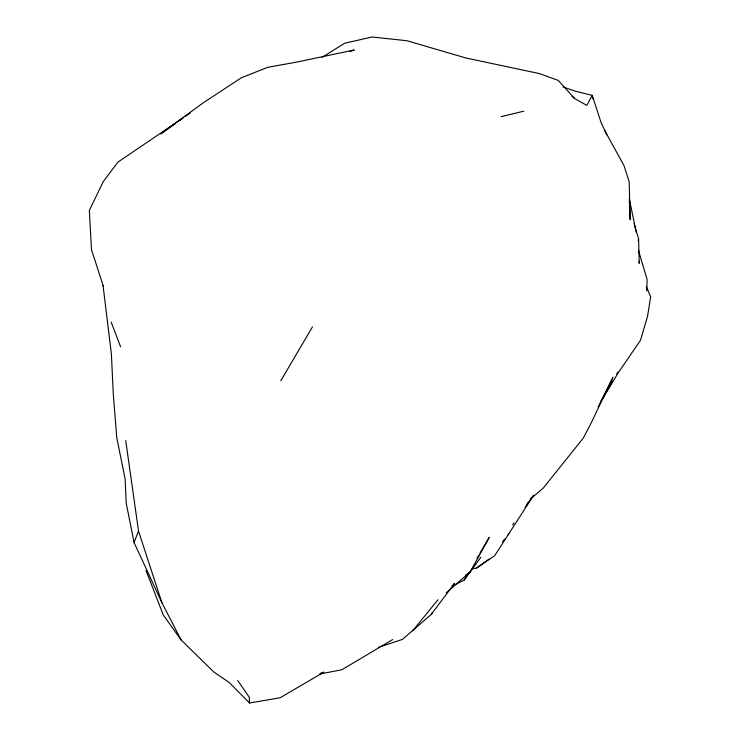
<?xml version="1.0" encoding="UTF-8"?>
<svg xmlns="http://www.w3.org/2000/svg" width="740" height="740" viewBox="0 0 740 740"><rect width="100%" height="100%" fill="white"/><g stroke="black" fill="none" stroke-linecap="round" stroke-linejoin="round"><path stroke-width="1.11" d="M646.751 290.839L647.121 279.517L638.407 250.277M638.167 240.833L638.592 238.789L633.958 223.582M320.587 673.224L323.861 672.142L280.09 697.792L249.5 703L229.197 682.474L213.694 671.883L181.106 639.952L161.921 602.749L134.06 542.503L138.519 531.061L125.717 440.513M598.114 407.12L612.942 377.308L591.362 422.614L583.314 438.034L543.206 488.132L531.644 498.038L525.095 507.427M378.279 647.417L402.347 639.443L431.244 614.45L432.262 612.498M446.22 592.879L470.122 571.974L489.251 537.388L479.927 553.27M601.047 400.83L612.692 380.998M280.784 380.776L312.447 326.895M455.183 584.683L464.211 580.067L467.708 574.111M477.023 558.228L478.762 555.25M603.045 398.028L618.039 373.062L640.461 340.363L647.528 316.406L650.663 296.814L646.316 286.584M472.148 568.93L476.634 567.987L494.681 555.721L533.651 495.236M616.698 374.033L617.918 372.128M512.616 524.891L513.921 522.995M526.371 504.967L528.332 502.127M530.293 499.278L531.607 497.382M609.538 384.476L611.508 381.627M464.211 580.067L480.871 557.229M431.244 614.45L454.508 583.416L452.121 585.849M502.534 541.819L504.671 539.099M507.51 535.464L508.935 533.651M531.644 498.038L533.817 495.347M412.643 630.795L438.006 599.715M476.634 567.987L489.038 559.052M465.497 575.276L470.122 571.974M175.482 123.571L160.571 133.958L202.908 103.054L241.268 77.83L267.723 67.322L297.665 61.91L354.257 49.969L349.918 51.56M180.135 120.324L182.003 119.02M183.483 117.632L117.919 162.134L103.249 181.633L89.337 210.456L91.501 249.732L103.332 286.204M185.388 116.347L190.134 113.118M322.085 57.387L344.6 43.244L372.081 37L406.954 40.737L465.987 57.998L539.293 73.556L558.247 80.401L574.647 98.55L586.829 105.422L592.213 95.377L575.951 91.353L563.085 87.015M392.663 639.563L341.797 669.783L319.55 674.029M501.082 116.661L523.781 111.176M572.038 96.32L574.647 98.55M604.423 129.99L624.014 165.658L629.176 181.799L630.184 219.771L629.361 200.947M181.106 639.952L163.253 614.931L146.011 570.457M237.725 680.495L249.343 697.376L249.5 703M111.194 322.141L120.592 346.838M606.874 134.902L601.047 122.405L592.213 95.377L592.703 98.725M138.519 531.061L161.921 602.749M629.259 198.736L636.335 232.61M134.06 542.503L126.17 502.904L125.153 479.002L116.763 437.654L113.257 393.68L111.398 354.099L103.073 285.705M638.981 261.183L639.249 263.357L638.592 238.789M629.37 199.809L629.685 203.038"/></g></svg>
